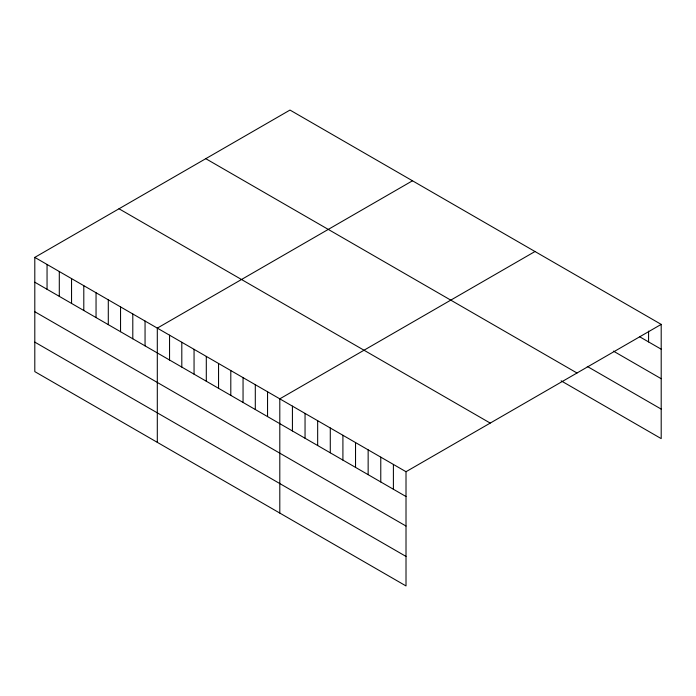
<?xml version="1.0" encoding="UTF-8"?>
<svg xmlns="http://www.w3.org/2000/svg" width="696" height="696" viewBox="0 0 696 696"><rect width="100%" height="100%" fill="white"/><g stroke="black" fill="none" stroke-linecap="round" stroke-linejoin="round"><path stroke-width="1.04" d="M34.8 257.389L406.012 471.714L406.012 585.936L34.8 371.62L34.8 257.389L289.988 110.064L661.2 324.38L661.2 438.611L561.133 380.834M412.484 180.786L157.305 328.12L157.305 442.343M534.989 251.517L279.801 398.843L279.801 513.065M406.012 471.714L661.2 324.38M639.563 336.716L661.2 349.201M613.42 351.123L661.2 378.711M587.276 366.427L661.2 409.109M205.772 158.679L576.993 373.004M119.007 208.774L490.228 423.09M34.8 282.211L406.012 496.535M34.8 311.721L406.012 526.037M34.8 342.119L406.012 556.435M648.576 331.122L648.576 341.919M393.397 464.423L393.397 489.245M380.773 457.142L380.773 481.963M368.149 449.851L368.149 474.672M355.534 442.56L355.534 467.39M342.91 435.278L342.91 460.1M330.287 427.988L330.287 452.809M317.663 420.706L317.663 445.527M305.048 413.415L305.048 438.236M292.424 406.133L292.424 430.954M267.551 391.77L267.551 416.591M255.301 384.697L255.301 409.518M243.052 377.624L243.052 402.445M230.802 370.55L230.802 395.371M218.553 363.477L218.553 388.307M206.303 356.404L206.303 381.234M194.054 349.331L194.054 374.161M181.804 342.267L181.804 367.088M169.554 335.194L169.554 360.015M145.055 321.047L145.055 345.868M132.797 313.974L132.797 338.795M120.547 306.901L120.547 331.722M108.298 299.828L108.298 324.649M96.048 292.755L96.048 317.576M83.798 285.682L83.798 310.503M71.549 278.609L71.549 303.43M59.299 271.536L59.299 296.357M47.05 264.463L47.05 289.284"/></g></svg>
